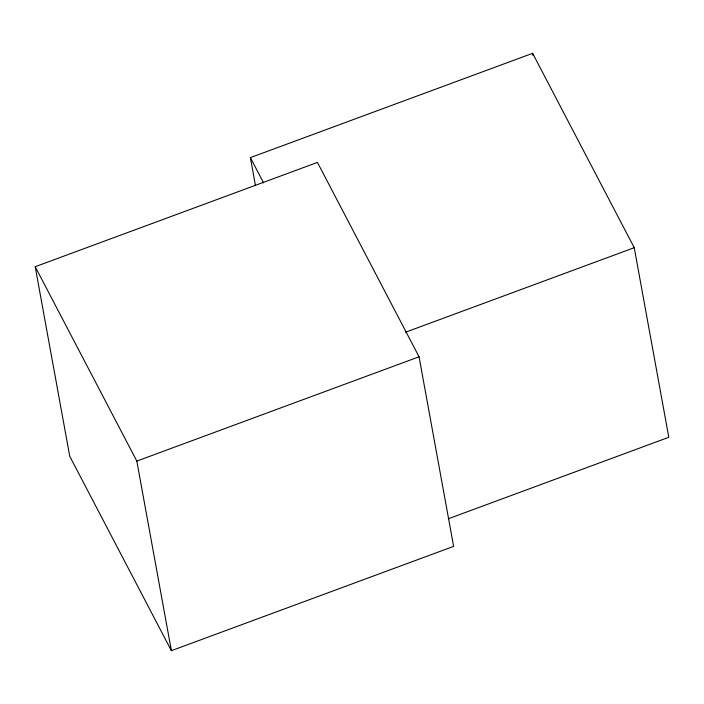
<?xml version="1.0" encoding="UTF-8"?>
<svg xmlns="http://www.w3.org/2000/svg" width="704" height="704" viewBox="0 0 704 704"><rect width="100%" height="100%" fill="white"/><g stroke="black" fill="none" stroke-linecap="round" stroke-linejoin="round"><path stroke-width="1.06" d="M255.482 185.627L250.378 157.617L532.62 53.319L634.242 247.702L668.8 437.29L448.369 518.751M35.2 266.71L317.442 162.413L419.056 356.796L453.622 546.383L171.38 650.681L69.758 456.298L35.2 266.71L136.822 461.094L171.38 650.681M405.566 332.209L634.242 247.702M136.822 461.094L419.056 356.796M250.378 157.617L263.586 182.89M532.62 53.319L533.007 55.475"/></g></svg>
